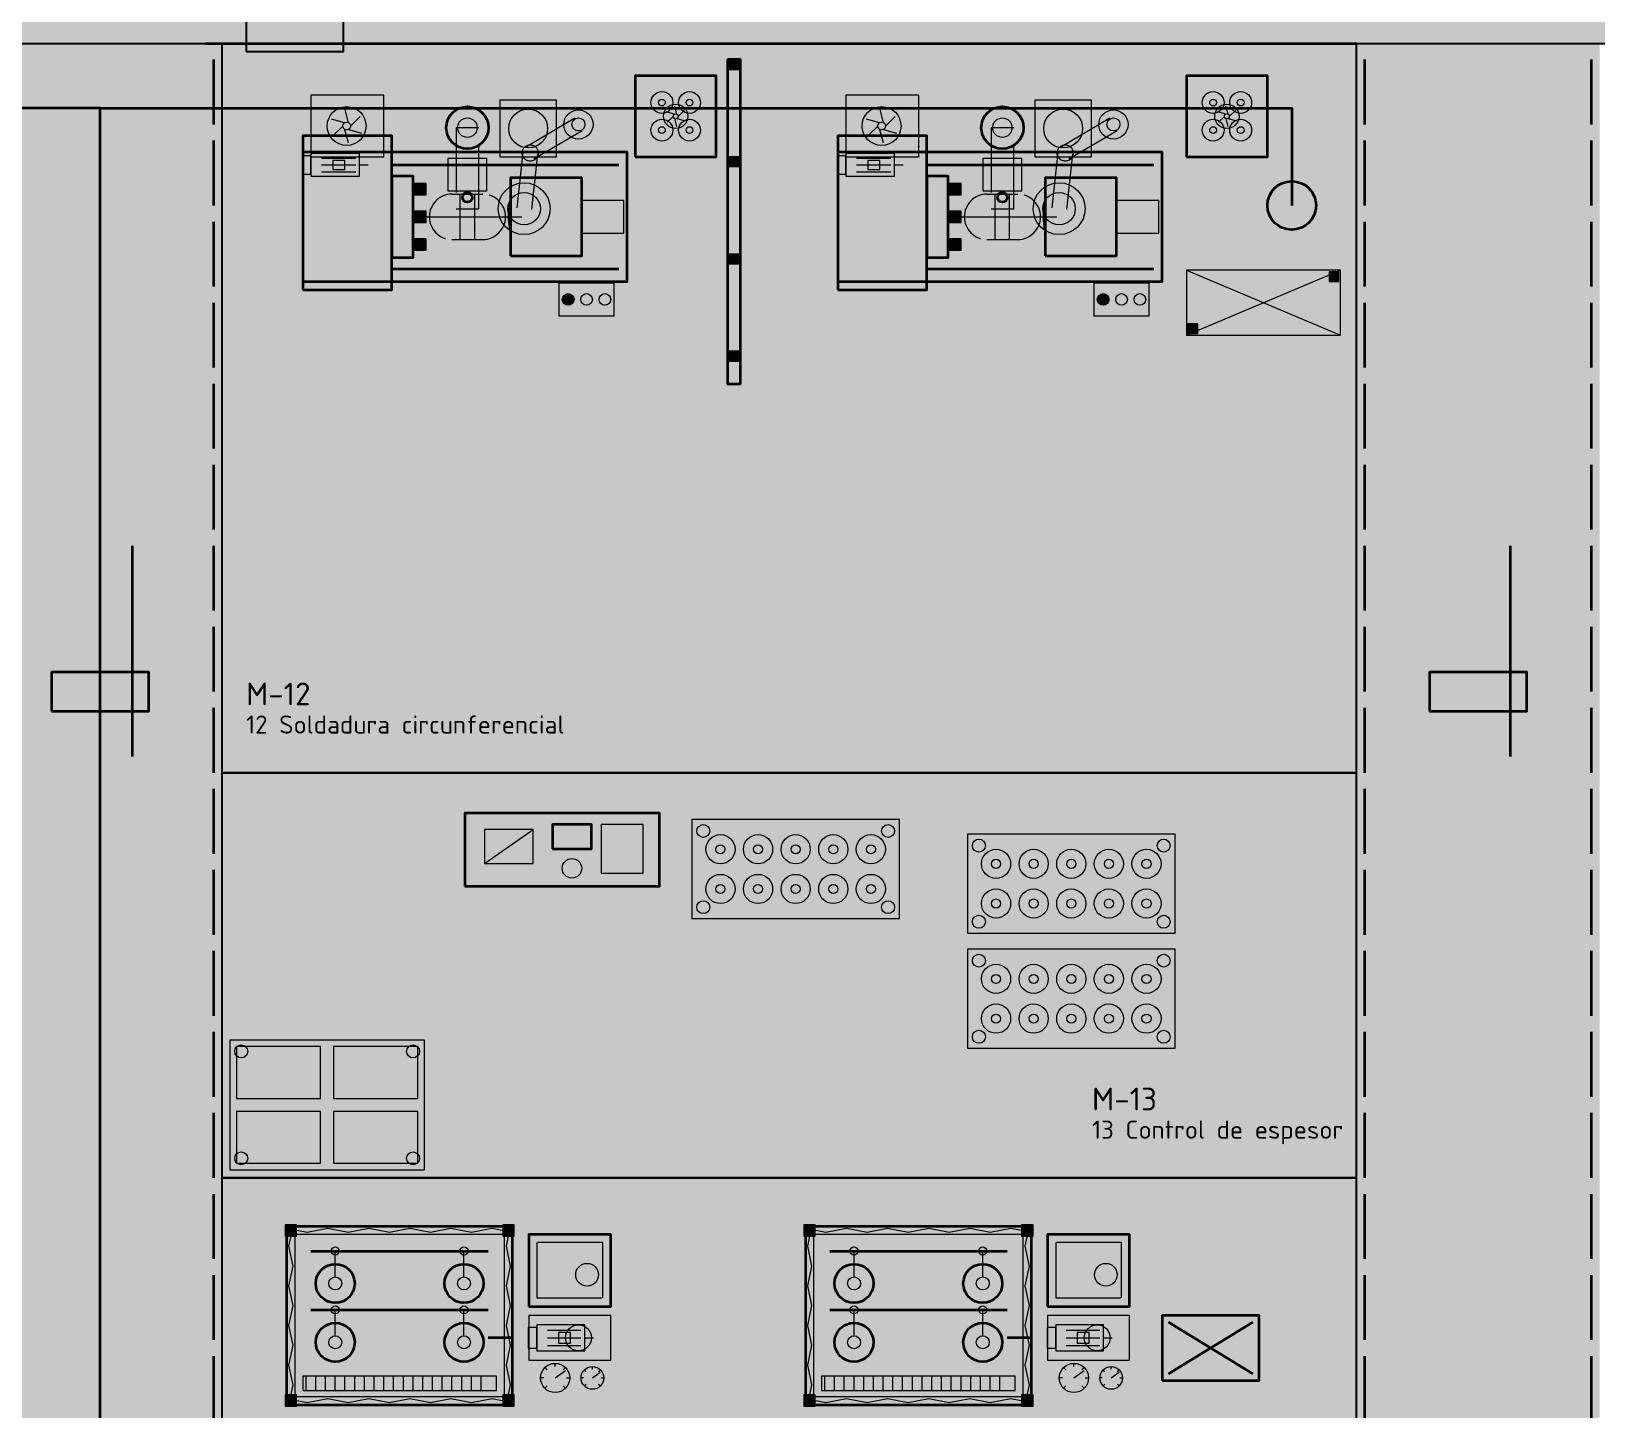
# Model space of a CAD drawing. Header units: millimetres. Extents: x 0 to 1189, y 0 to 841.
# Drawn here: x 449.2 to 545.8, y 533.8 to 618.8 of the extents above; entities that cross this region are included whole.
import ezdxf
from ezdxf.enums import TextEntityAlignment as Align

# ---------------------------------------------------------------- set-up
doc = ezdxf.new("R2010")
doc.units = ezdxf.units.MM
doc.linetypes.add('IRAM-E-TRAZOS', pattern=[5, 4, -1])
doc.linetypes.add('IRAM-F-TRAZO-PUNTO', pattern=[20, 15, -2, 1, -2])
for name, color, linetype, lineweight, true_color in [('A-DEFENSA', 2, 'CONTINUOUS', 35, 0xe6b400), ('A-DEM-RO', 1, 'CONTINUOUS', 35, 0xd21e1e), ('A-EQUIPO', 30, 'CONTINUOUS', 35, 0xe67800), ('A-PASILLO', 2, 'IRAM-E-TRAZOS', 35, 0xd7a500), ('A-SENDA', 2, 'CONTINUOUS', 25, 0xd7a500)]:
    doc.layers.add(name, color=color, linetype=linetype, lineweight=lineweight, true_color=true_color)
for name, color, linetype, lineweight in [('A-EJE', 1, 'IRAM-F-TRAZO-PUNTO', 18), ('A-EQUIPO-FINO', 8, 'CONTINUOUS', 13), ('A-EQUIPO-OCULTO', 8, 'IRAM-E-TRAZOS', 13), ('A-EQUIPO-RELLENO', 9, 'CONTINUOUS', 13), ('A-RELLENO', 9, 'CONTINUOUS', 13), ('A-SECTOR', 1, 'CONTINUOUS', 25), ('A-SECTOR-TXT', 1, 'CONTINUOUS', 25), ('I-SOLD', 211, 'CONTINUOUS', 35), ('S-ESCAPE', 3, 'CONTINUOUS', 35), ('S-INCENDIO', 1, 'CONTINUOUS', 25)]:
    doc.layers.add(name, color=color, linetype=linetype, lineweight=lineweight)
doc.styles.add('ISO3098', font='isocpeur.ttf')

msp = doc.modelspace()

# ---------------------------------------------------------------- hatches: boundary and pattern name
at = {"layer": 'A-EQUIPO-RELLENO', "true_color": 0xc8e1f5}
h = msp.add_hatch(color=7, dxfattribs=at)
h.dxf.hatch_style = 1
h.paths.add_polyline_path([(492.2, 617), (492.2, 597), (493, 597), (493, 617)])
at = {"layer": 'A-EQUIPO-RELLENO', "true_color": 0x969ba0}
h = msp.add_hatch(color=7, dxfattribs=at)
h.dxf.hatch_style = 1
h.paths.add_polyline_path([(492.3, 617), (492.3, 616.4), (492.9, 616.4), (492.9, 617)])
at = {"layer": 'A-EQUIPO-RELLENO', "true_color": 0xe6e6dc}
h = msp.add_hatch(color=7, dxfattribs=at)
h.dxf.hatch_style = 1
h.paths.add_polyline_path([(486.5, 611), (491.5, 611), (491.5, 616), (486.5, 616)])
h = msp.add_hatch(color=7, dxfattribs=at)
h.dxf.hatch_style = 1
h.paths.add_polyline_path([(520.5, 611), (525.5, 611), (525.5, 616), (520.5, 616)])
at = {"layer": 'A-EQUIPO-RELLENO', "true_color": 0xcdd0d4}
h = msp.add_hatch(color=7, dxfattribs=at)
h.dxf.hatch_style = 1
h.paths.add_polyline_path([(466.5, 611), (471, 611), (471, 614.8), (466.5, 614.8)])
h = msp.add_hatch(color=7, dxfattribs=at)
h.dxf.hatch_style = 1
h.paths.add_polyline_path([(499.5, 611), (504, 611), (504, 614.8), (499.5, 614.8)])
h = msp.add_hatch(color=7, dxfattribs=at)
h.dxf.hatch_style = 1
h.paths.add_polyline_path([(477.45, 612.8), (477.406, 613.136), (477.276, 613.45), (477.069, 613.719), (476.8, 613.926), (476.486, 614.056), (476.15, 614.1), (475.814, 614.056), (475.5, 613.926), (475.231, 613.719), (475.024, 613.45), (474.894, 613.136), (474.85, 612.8), (474.894, 612.464), (475.024, 612.15), (475.231, 611.881), (475.5, 611.674), (475.814, 611.544), (476.15, 611.5), (476.486, 611.544), (476.8, 611.674), (477.069, 611.881), (477.276, 612.15), (477.406, 612.464)])
at = {"layer": 'A-EQUIPO-RELLENO', "true_color": 0xeeeeee}
h = msp.add_hatch(color=7, dxfattribs=at)
h.dxf.hatch_style = 1
h.paths.add_polyline_path([(478.15, 611), (481.65, 611), (481.65, 614.5), (478.15, 614.5)])
at = {"layer": 'A-EQUIPO-RELLENO', "true_color": 0xcdd0d4}
h = msp.add_hatch(color=7, dxfattribs=at)
h.dxf.hatch_style = 1
h.paths.add_polyline_path([(510.45, 612.8), (510.406, 613.136), (510.276, 613.45), (510.069, 613.719), (509.8, 613.926), (509.486, 614.056), (509.15, 614.1), (508.814, 614.056), (508.5, 613.926), (508.231, 613.719), (508.024, 613.45), (507.894, 613.136), (507.85, 612.8), (507.894, 612.464), (508.024, 612.15), (508.231, 611.881), (508.5, 611.674), (508.814, 611.544), (509.15, 611.5), (509.486, 611.544), (509.8, 611.674), (510.069, 611.881), (510.276, 612.15), (510.406, 612.464)])
at = {"layer": 'A-EQUIPO-RELLENO', "true_color": 0xeeeeee}
h = msp.add_hatch(color=7, dxfattribs=at)
h.dxf.hatch_style = 1
h.paths.add_polyline_path([(511.15, 611), (514.65, 611), (514.65, 614.5), (511.15, 614.5)])
at = {"layer": 'A-EQUIPO-RELLENO', "true_color": 0xcdd0d4}
h = msp.add_hatch(color=7, dxfattribs=at)
h.dxf.hatch_style = 1
h.paths.add_polyline_path([(466, 602.8), (471.5, 602.8), (471.5, 612.3), (466, 612.3)])
h = msp.add_hatch(color=7, dxfattribs=at)
h.dxf.hatch_style = 1
h.paths.add_polyline_path([(499, 602.8), (504.5, 602.8), (504.5, 612.3), (499, 612.3)])
at = {"layer": 'A-EQUIPO-RELLENO', "true_color": 0xeeeeee}
h = msp.add_hatch(color=7, dxfattribs=at)
h.dxf.hatch_style = 1
h.paths.add_polyline_path([(466, 603.3), (486, 603.3), (486, 611.3), (466, 611.3)])
at = {"layer": 'A-EQUIPO-RELLENO', "true_color": 0xcdd0d4}
h = msp.add_hatch(color=7, dxfattribs=at)
h.dxf.hatch_style = 1
h.paths.add_polyline_path([(466.5, 609.8), (469.5, 609.8), (469.5, 611.2), (466.5, 611.2)])
at = {"layer": 'A-EQUIPO-RELLENO', "true_color": 0xeeeeee}
h = msp.add_hatch(color=7, dxfattribs=at)
h.dxf.hatch_style = 1
h.paths.add_polyline_path([(474.95, 608.9), (477.35, 608.9), (477.35, 610.9), (474.95, 610.9)])
at = {"layer": 'A-EQUIPO-RELLENO', "true_color": 0x969ba0}
h = msp.add_hatch(color=7, dxfattribs=at)
h.dxf.hatch_style = 1
h.paths.add_polyline_path([(492.3, 611), (492.3, 610.4), (492.9, 610.4), (492.9, 611)])
at = {"layer": 'A-EQUIPO-RELLENO', "true_color": 0xeeeeee}
h = msp.add_hatch(color=7, dxfattribs=at)
h.dxf.hatch_style = 1
h.paths.add_polyline_path([(499, 603.3), (519, 603.3), (519, 611.3), (499, 611.3)])
at = {"layer": 'A-EQUIPO-RELLENO', "true_color": 0xcdd0d4}
h = msp.add_hatch(color=7, dxfattribs=at)
h.dxf.hatch_style = 1
h.paths.add_polyline_path([(499.5, 609.8), (502.5, 609.8), (502.5, 611.2), (499.5, 611.2)])
at = {"layer": 'A-EQUIPO-RELLENO', "true_color": 0xeeeeee}
h = msp.add_hatch(color=7, dxfattribs=at)
h.dxf.hatch_style = 1
h.paths.add_polyline_path([(507.95, 608.9), (510.35, 608.9), (510.35, 610.9), (507.95, 610.9)])
at = {"layer": 'A-EQUIPO-RELLENO', "true_color": 0xe2e7ee}
h = msp.add_hatch(color=7, dxfattribs=at)
h.dxf.hatch_style = 1
h.paths.add_polyline_path([(471.5, 604.8), (472.8, 604.8), (472.8, 609.8), (471.5, 609.8)])
at = {"layer": 'A-EQUIPO-RELLENO', "true_color": 0x969ba0}
h = msp.add_hatch(color=7, dxfattribs=at)
h.dxf.hatch_style = 1
h.paths.add_polyline_path([(472.8, 608.65), (473.6, 608.65), (473.6, 609.35), (472.8, 609.35)])
at = {"layer": 'A-EQUIPO-RELLENO', "true_color": 0xcdd0d4}
h = msp.add_hatch(color=7, dxfattribs=at)
h.dxf.hatch_style = 1
h.paths.add_polyline_path([(478.8, 604.9), (483.2, 604.9), (483.2, 609.7), (478.8, 609.7)])
at = {"layer": 'A-EQUIPO-RELLENO', "true_color": 0xe2e7ee}
h = msp.add_hatch(color=7, dxfattribs=at)
h.dxf.hatch_style = 1
h.paths.add_polyline_path([(504.5, 604.8), (505.8, 604.8), (505.8, 609.8), (504.5, 609.8)])
at = {"layer": 'A-EQUIPO-RELLENO', "true_color": 0x969ba0}
h = msp.add_hatch(color=7, dxfattribs=at)
h.dxf.hatch_style = 1
h.paths.add_polyline_path([(505.8, 608.65), (506.6, 608.65), (506.6, 609.35), (505.8, 609.35)])
at = {"layer": 'A-EQUIPO-RELLENO', "true_color": 0xcdd0d4}
h = msp.add_hatch(color=7, dxfattribs=at)
h.dxf.hatch_style = 1
h.paths.add_polyline_path([(511.8, 604.9), (516.2, 604.9), (516.2, 609.7), (511.8, 609.7)])
at = {"layer": 'A-EQUIPO-RELLENO', "true_color": 0xe2e7ee}
h = msp.add_hatch(color=7, dxfattribs=at)
h.dxf.hatch_style = 1
h.paths.add_polyline_path([(483.2, 606.3), (485.8, 606.3), (485.8, 608.3), (483.2, 608.3)])
h = msp.add_hatch(color=7, dxfattribs=at)
h.dxf.hatch_style = 1
h.paths.add_polyline_path([(516.2, 606.3), (518.8, 606.3), (518.8, 608.3), (516.2, 608.3)])
at = {"layer": 'A-EQUIPO-RELLENO', "true_color": 0x969ba0}
h = msp.add_hatch(color=7, dxfattribs=at)
h.dxf.hatch_style = 1
h.paths.add_polyline_path([(472.8, 606.95), (473.6, 606.95), (473.6, 607.65), (472.8, 607.65)])
h = msp.add_hatch(color=7, dxfattribs=at)
h.dxf.hatch_style = 1
h.paths.add_polyline_path([(505.8, 606.95), (506.6, 606.95), (506.6, 607.65), (505.8, 607.65)])
h = msp.add_hatch(color=7, dxfattribs=at)
h.dxf.hatch_style = 1
h.paths.add_polyline_path([(472.8, 605.25), (473.6, 605.25), (473.6, 605.95), (472.8, 605.95)])
h = msp.add_hatch(color=7, dxfattribs=at)
h.dxf.hatch_style = 1
h.paths.add_polyline_path([(505.8, 605.25), (506.6, 605.25), (506.6, 605.95), (505.8, 605.95)])
h = msp.add_hatch(color=7, dxfattribs=at)
h.dxf.hatch_style = 1
h.paths.add_polyline_path([(492.3, 605), (492.3, 604.4), (492.9, 604.4), (492.9, 605)])
at = {"layer": 'A-EQUIPO-RELLENO', "true_color": 0xcdd0d4}
h = msp.add_hatch(color=7, dxfattribs=at)
h.dxf.hatch_style = 1
h.paths.add_polyline_path([(481.8, 601.2), (485.2, 601.2), (485.2, 603.2), (481.8, 603.2)])
h = msp.add_hatch(color=7, dxfattribs=at)
h.dxf.hatch_style = 1
h.paths.add_polyline_path([(514.8, 601.2), (518.2, 601.2), (518.2, 603.2), (514.8, 603.2)])
at = {"layer": 'A-EQUIPO-RELLENO', "true_color": 0xeeeeee}
h = msp.add_hatch(color=7, dxfattribs=at)
h.dxf.hatch_style = 1
h.paths.add_polyline_path([(520.5, 600), (530, 600), (530, 604), (520.5, 604)])
at = {"layer": 'A-EQUIPO-RELLENO', "true_color": 0x969ba0}
h = msp.add_hatch(color=7, dxfattribs=at)
h.dxf.hatch_style = 1
h.paths.add_polyline_path([(529.3, 603.3), (529.9, 603.3), (529.9, 603.9), (529.3, 603.9)])
at = {"layer": 'A-EQUIPO-RELLENO', "true_color": 0xdc2828}
h = msp.add_hatch(color=7, dxfattribs=at)
h.dxf.hatch_style = 1
h.paths.add_polyline_path([(482.727, 602.2), (482.714, 602.293), (482.678, 602.38), (482.621, 602.455), (482.547, 602.512), (482.46, 602.548), (482.367, 602.56), (482.273, 602.548), (482.187, 602.512), (482.112, 602.455), (482.055, 602.38), (482.019, 602.293), (482.007, 602.2), (482.019, 602.107), (482.055, 602.02), (482.112, 601.945), (482.187, 601.888), (482.273, 601.852), (482.367, 601.84), (482.46, 601.852), (482.547, 601.888), (482.621, 601.945), (482.678, 602.02), (482.714, 602.107)])
h = msp.add_hatch(color=7, dxfattribs=at)
h.dxf.hatch_style = 1
h.paths.add_polyline_path([(515.727, 602.2), (515.714, 602.293), (515.678, 602.38), (515.621, 602.455), (515.547, 602.512), (515.46, 602.548), (515.367, 602.56), (515.273, 602.548), (515.187, 602.512), (515.112, 602.455), (515.055, 602.38), (515.019, 602.293), (515.007, 602.2), (515.019, 602.107), (515.055, 602.02), (515.112, 601.945), (515.187, 601.888), (515.273, 601.852), (515.367, 601.84), (515.46, 601.852), (515.547, 601.888), (515.621, 601.945), (515.678, 602.02), (515.714, 602.107)])
at = {"layer": 'A-EQUIPO-RELLENO', "true_color": 0x969ba0}
h = msp.add_hatch(color=7, dxfattribs=at)
h.dxf.hatch_style = 1
h.paths.add_polyline_path([(520.6, 600.1), (521.2, 600.1), (521.2, 600.7), (520.6, 600.7)])
h = msp.add_hatch(color=7, dxfattribs=at)
h.dxf.hatch_style = 1
h.paths.add_polyline_path([(492.3, 599), (492.3, 598.4), (492.9, 598.4), (492.9, 599)])
at = {"layer": 'A-EQUIPO-RELLENO', "true_color": 0xeedec0}
h = msp.add_hatch(color=7, dxfattribs=at)
h.dxf.hatch_style = 1
h.paths.add_polyline_path([(476, 566), (488, 566), (488, 570.5), (476, 570.5)])
at = {"layer": 'A-EQUIPO-RELLENO', "true_color": 0xeeeeee}
h = msp.add_hatch(color=7, dxfattribs=at)
h.dxf.hatch_style = 1
h.paths.add_polyline_path([(490, 564), (502.8, 564), (502.8, 570.1), (490, 570.1)])
h = msp.add_hatch(color=7, dxfattribs=at)
h.dxf.hatch_style = 1
h.paths.add_polyline_path([(507, 563.1), (519.8, 563.1), (519.8, 569.2), (507, 569.2)])
h = msp.add_hatch(color=7, dxfattribs=at)
h.dxf.hatch_style = 1
h.paths.add_polyline_path([(507, 556), (519.8, 556), (519.8, 562.1), (507, 562.1)])
h = msp.add_hatch(color=7, dxfattribs=at)
h.dxf.hatch_style = 1
h.paths.add_polyline_path([(461.5, 548.5), (473.5, 548.5), (473.5, 556.5), (461.5, 556.5)])
at = {"layer": 'A-EQUIPO-RELLENO', "true_color": 0xfaecc8}
h = msp.add_hatch(color=7, dxfattribs=at)
h.dxf.hatch_style = 1
h.paths.add_polyline_path([(461.9, 552.9), (467.1, 552.9), (467.1, 556.1), (461.9, 556.1)])
h = msp.add_hatch(color=7, dxfattribs=at)
h.dxf.hatch_style = 1
h.paths.add_polyline_path([(467.9, 552.9), (473.1, 552.9), (473.1, 556.1), (467.9, 556.1)])
h = msp.add_hatch(color=7, dxfattribs=at)
h.dxf.hatch_style = 1
h.paths.add_polyline_path([(461.9, 548.9), (467.1, 548.9), (467.1, 552.1), (461.9, 552.1)])
h = msp.add_hatch(color=7, dxfattribs=at)
h.dxf.hatch_style = 1
h.paths.add_polyline_path([(467.9, 548.9), (473.1, 548.9), (473.1, 552.1), (467.9, 552.1)])
at = {"layer": 'A-EQUIPO-RELLENO', "true_color": 0x969ba0}
h = msp.add_hatch(color=7, dxfattribs=at)
h.dxf.hatch_style = 1
h.paths.add_polyline_path([(464.9, 544.4), (465.6, 544.4), (465.6, 545.1), (464.9, 545.1)])
h = msp.add_hatch(color=7, dxfattribs=at)
h.dxf.hatch_style = 1
h.paths.add_polyline_path([(464.9, 544.4), (465.6, 544.4), (465.6, 545.1), (464.9, 545.1)])
at = {"layer": 'A-EQUIPO-RELLENO', "true_color": 0xf5f8fc}
h = msp.add_hatch(color=7, dxfattribs=at)
h.dxf.hatch_style = 1
h.paths.add_polyline_path([(465, 534), (478.94, 534), (478.94, 545), (465, 545)])
at = {"layer": 'A-EQUIPO-RELLENO', "true_color": 0x969ba0}
h = msp.add_hatch(color=7, dxfattribs=at)
h.dxf.hatch_style = 1
h.paths.add_polyline_path([(478.34, 544.4), (479.04, 544.4), (479.04, 545.1), (478.34, 545.1)])
h = msp.add_hatch(color=7, dxfattribs=at)
h.dxf.hatch_style = 1
h.paths.add_polyline_path([(478.34, 544.4), (479.04, 544.4), (479.04, 545.1), (478.34, 545.1)])
at = {"layer": 'A-EQUIPO-RELLENO', "true_color": 0xc8e1fa}
h = msp.add_hatch(color=7, dxfattribs=at)
h.dxf.hatch_style = 1
h.paths.add_polyline_path([(479.94, 540.05), (485, 540.05), (485, 544.5), (479.94, 544.5)])
at = {"layer": 'A-EQUIPO-RELLENO', "true_color": 0x969ba0}
h = msp.add_hatch(color=7, dxfattribs=at)
h.dxf.hatch_style = 1
h.paths.add_polyline_path([(496.9, 544.4), (497.6, 544.4), (497.6, 545.1), (496.9, 545.1)])
h = msp.add_hatch(color=7, dxfattribs=at)
h.dxf.hatch_style = 1
h.paths.add_polyline_path([(496.9, 544.4), (497.6, 544.4), (497.6, 545.1), (496.9, 545.1)])
at = {"layer": 'A-EQUIPO-RELLENO', "true_color": 0xf5f8fc}
h = msp.add_hatch(color=7, dxfattribs=at)
h.dxf.hatch_style = 1
h.paths.add_polyline_path([(497, 534), (510.94, 534), (510.94, 545), (497, 545)])
at = {"layer": 'A-EQUIPO-RELLENO', "true_color": 0x969ba0}
h = msp.add_hatch(color=7, dxfattribs=at)
h.dxf.hatch_style = 1
h.paths.add_polyline_path([(510.34, 544.4), (511.04, 544.4), (511.04, 545.1), (510.34, 545.1)])
h = msp.add_hatch(color=7, dxfattribs=at)
h.dxf.hatch_style = 1
h.paths.add_polyline_path([(510.34, 544.4), (511.04, 544.4), (511.04, 545.1), (510.34, 545.1)])
at = {"layer": 'A-EQUIPO-RELLENO', "true_color": 0xc8e1fa}
h = msp.add_hatch(color=7, dxfattribs=at)
h.dxf.hatch_style = 1
h.paths.add_polyline_path([(511.94, 540.05), (517, 540.05), (517, 544.5), (511.94, 544.5)])
at = {"layer": 'A-EQUIPO-RELLENO', "true_color": 0xe2e7ee}
h = msp.add_hatch(color=7, dxfattribs=at)
h.dxf.hatch_style = 1
h.paths.add_polyline_path([(469.2, 541.48), (469.159, 541.791), (469.039, 542.08), (468.849, 542.329), (468.6, 542.519), (468.311, 542.639), (468, 542.68), (467.689, 542.639), (467.4, 542.519), (467.151, 542.329), (466.961, 542.08), (466.841, 541.791), (466.8, 541.48), (466.841, 541.169), (466.961, 540.88), (467.151, 540.631), (467.4, 540.441), (467.689, 540.321), (468, 540.28), (468.311, 540.321), (468.6, 540.441), (468.849, 540.631), (469.039, 540.88), (469.159, 541.169)])
h = msp.add_hatch(color=7, dxfattribs=at)
h.dxf.hatch_style = 1
h.paths.add_polyline_path([(477.14, 541.48), (477.099, 541.791), (476.979, 542.08), (476.789, 542.329), (476.54, 542.519), (476.251, 542.639), (475.94, 542.68), (475.629, 542.639), (475.34, 542.519), (475.091, 542.329), (474.901, 542.08), (474.781, 541.791), (474.74, 541.48), (474.781, 541.169), (474.901, 540.88), (475.091, 540.631), (475.34, 540.441), (475.629, 540.321), (475.94, 540.28), (476.251, 540.321), (476.54, 540.441), (476.789, 540.631), (476.979, 540.88), (477.099, 541.169)])
h = msp.add_hatch(color=7, dxfattribs=at)
h.dxf.hatch_style = 1
h.paths.add_polyline_path([(501.2, 541.48), (501.159, 541.791), (501.039, 542.08), (500.849, 542.329), (500.6, 542.519), (500.311, 542.639), (500, 542.68), (499.689, 542.639), (499.4, 542.519), (499.151, 542.329), (498.961, 542.08), (498.841, 541.791), (498.8, 541.48), (498.841, 541.169), (498.961, 540.88), (499.151, 540.631), (499.4, 540.441), (499.689, 540.321), (500, 540.28), (500.311, 540.321), (500.6, 540.441), (500.849, 540.631), (501.039, 540.88), (501.159, 541.169)])
h = msp.add_hatch(color=7, dxfattribs=at)
h.dxf.hatch_style = 1
h.paths.add_polyline_path([(509.14, 541.48), (509.099, 541.791), (508.979, 542.08), (508.789, 542.329), (508.54, 542.519), (508.251, 542.639), (507.94, 542.68), (507.629, 542.639), (507.34, 542.519), (507.091, 542.329), (506.901, 542.08), (506.781, 541.791), (506.74, 541.48), (506.781, 541.169), (506.901, 540.88), (507.091, 540.631), (507.34, 540.441), (507.629, 540.321), (507.94, 540.28), (508.251, 540.321), (508.54, 540.441), (508.789, 540.631), (508.979, 540.88), (509.099, 541.169)])
at = {"layer": 'A-EQUIPO-RELLENO', "true_color": 0xcdd0d4}
h = msp.add_hatch(color=7, dxfattribs=at)
h.dxf.hatch_style = 1
h.paths.add_polyline_path([(479.94, 536.75), (485, 536.75), (485, 539.5), (479.94, 539.5)])
h = msp.add_hatch(color=7, dxfattribs=at)
h.dxf.hatch_style = 1
h.paths.add_polyline_path([(511.94, 536.75), (517, 536.75), (517, 539.5), (511.94, 539.5)])
at = {"layer": 'A-EQUIPO-RELLENO', "true_color": 0xf5cdc8}
h = msp.add_hatch(color=7, dxfattribs=at)
h.dxf.hatch_style = 1
h.paths.add_polyline_path([(519, 535.5), (525, 535.5), (525, 539.5), (519, 539.5)])
at = {"layer": 'A-EQUIPO-RELLENO', "true_color": 0xe2e7ee}
h = msp.add_hatch(color=7, dxfattribs=at)
h.dxf.hatch_style = 1
h.paths.add_polyline_path([(469.2, 537.85), (469.159, 538.161), (469.039, 538.45), (468.849, 538.699), (468.6, 538.889), (468.311, 539.009), (468, 539.05), (467.689, 539.009), (467.4, 538.889), (467.151, 538.699), (466.961, 538.45), (466.841, 538.161), (466.8, 537.85), (466.841, 537.539), (466.961, 537.25), (467.151, 537.001), (467.4, 536.811), (467.689, 536.691), (468, 536.65), (468.311, 536.691), (468.6, 536.811), (468.849, 537.001), (469.039, 537.25), (469.159, 537.539)])
h = msp.add_hatch(color=7, dxfattribs=at)
h.dxf.hatch_style = 1
h.paths.add_polyline_path([(477.14, 537.85), (477.099, 538.161), (476.979, 538.45), (476.789, 538.699), (476.54, 538.889), (476.251, 539.009), (475.94, 539.05), (475.629, 539.009), (475.34, 538.889), (475.091, 538.699), (474.901, 538.45), (474.781, 538.161), (474.74, 537.85), (474.781, 537.539), (474.901, 537.25), (475.091, 537.001), (475.34, 536.811), (475.629, 536.691), (475.94, 536.65), (476.251, 536.691), (476.54, 536.811), (476.789, 537.001), (476.979, 537.25), (477.099, 537.539)])
at = {"layer": 'A-EQUIPO-RELLENO', "true_color": 0xcdd0d4}
h = msp.add_hatch(color=7, dxfattribs=at)
h.dxf.hatch_style = 1
h.paths.add_polyline_path([(480.44, 537.325), (483.392, 537.325), (483.392, 538.925), (480.44, 538.925)])
at = {"layer": 'A-EQUIPO-RELLENO', "true_color": 0xe2e7ee}
h = msp.add_hatch(color=7, dxfattribs=at)
h.dxf.hatch_style = 1
h.paths.add_polyline_path([(501.2, 537.85), (501.159, 538.161), (501.039, 538.45), (500.849, 538.699), (500.6, 538.889), (500.311, 539.009), (500, 539.05), (499.689, 539.009), (499.4, 538.889), (499.151, 538.699), (498.961, 538.45), (498.841, 538.161), (498.8, 537.85), (498.841, 537.539), (498.961, 537.25), (499.151, 537.001), (499.4, 536.811), (499.689, 536.691), (500, 536.65), (500.311, 536.691), (500.6, 536.811), (500.849, 537.001), (501.039, 537.25), (501.159, 537.539)])
h = msp.add_hatch(color=7, dxfattribs=at)
h.dxf.hatch_style = 1
h.paths.add_polyline_path([(509.14, 537.85), (509.099, 538.161), (508.979, 538.45), (508.789, 538.699), (508.54, 538.889), (508.251, 539.009), (507.94, 539.05), (507.629, 539.009), (507.34, 538.889), (507.091, 538.699), (506.901, 538.45), (506.781, 538.161), (506.74, 537.85), (506.781, 537.539), (506.901, 537.25), (507.091, 537.001), (507.34, 536.811), (507.629, 536.691), (507.94, 536.65), (508.251, 536.691), (508.54, 536.811), (508.789, 537.001), (508.979, 537.25), (509.099, 537.539)])
at = {"layer": 'A-EQUIPO-RELLENO', "true_color": 0xcdd0d4}
h = msp.add_hatch(color=7, dxfattribs=at)
h.dxf.hatch_style = 1
h.paths.add_polyline_path([(512.44, 537.325), (515.392, 537.325), (515.392, 538.925), (512.44, 538.925)])
at = {"layer": 'A-EQUIPO-RELLENO', "true_color": 0xffffff}
h = msp.add_hatch(color=7, dxfattribs=at)
h.dxf.hatch_style = 1
h.paths.add_polyline_path([(482.464, 535.65), (482.433, 535.883), (482.343, 536.1), (482.2, 536.286), (482.014, 536.429), (481.797, 536.519), (481.564, 536.55), (481.331, 536.519), (481.114, 536.429), (480.928, 536.286), (480.785, 536.1), (480.695, 535.883), (480.664, 535.65), (480.695, 535.417), (480.785, 535.2), (480.928, 535.014), (481.114, 534.871), (481.331, 534.781), (481.564, 534.75), (481.797, 534.781), (482.014, 534.871), (482.2, 535.014), (482.343, 535.2), (482.433, 535.417)])
h = msp.add_hatch(color=7, dxfattribs=at)
h.dxf.hatch_style = 1
h.paths.add_polyline_path([(514.464, 535.65), (514.433, 535.883), (514.343, 536.1), (514.2, 536.286), (514.014, 536.429), (513.797, 536.519), (513.564, 536.55), (513.331, 536.519), (513.114, 536.429), (512.928, 536.286), (512.785, 536.1), (512.695, 535.883), (512.664, 535.65), (512.695, 535.417), (512.785, 535.2), (512.928, 535.014), (513.114, 534.871), (513.331, 534.781), (513.564, 534.75), (513.797, 534.781), (514.014, 534.871), (514.2, 535.014), (514.343, 535.2), (514.433, 535.417)])
h = msp.add_hatch(color=7, dxfattribs=at)
h.dxf.hatch_style = 1
h.paths.add_polyline_path([(484.56, 535.65), (484.536, 535.831), (484.466, 536), (484.355, 536.145), (484.21, 536.256), (484.041, 536.326), (483.86, 536.35), (483.679, 536.326), (483.51, 536.256), (483.365, 536.145), (483.254, 536), (483.184, 535.831), (483.16, 535.65), (483.184, 535.469), (483.254, 535.3), (483.365, 535.155), (483.51, 535.044), (483.679, 534.974), (483.86, 534.95), (484.041, 534.974), (484.21, 535.044), (484.355, 535.155), (484.466, 535.3), (484.536, 535.469)])
h = msp.add_hatch(color=7, dxfattribs=at)
h.dxf.hatch_style = 1
h.paths.add_polyline_path([(516.56, 535.65), (516.536, 535.831), (516.466, 536), (516.355, 536.145), (516.21, 536.256), (516.041, 536.326), (515.86, 536.35), (515.679, 536.326), (515.51, 536.256), (515.365, 536.145), (515.254, 536), (515.184, 535.831), (515.16, 535.65), (515.184, 535.469), (515.254, 535.3), (515.365, 535.155), (515.51, 535.044), (515.679, 534.974), (515.86, 534.95), (516.041, 534.974), (516.21, 535.044), (516.355, 535.155), (516.466, 535.3), (516.536, 535.469)])
at = {"layer": 'A-EQUIPO-RELLENO', "true_color": 0x969ba0}
h = msp.add_hatch(color=7, dxfattribs=at)
h.dxf.hatch_style = 1
h.paths.add_polyline_path([(464.9, 533.9), (465.6, 533.9), (465.6, 534.6), (464.9, 534.6)])
h = msp.add_hatch(color=7, dxfattribs=at)
h.dxf.hatch_style = 1
h.paths.add_polyline_path([(464.9, 533.9), (465.6, 533.9), (465.6, 534.6), (464.9, 534.6)])
h = msp.add_hatch(color=7, dxfattribs=at)
h.dxf.hatch_style = 1
h.paths.add_polyline_path([(478.34, 533.9), (479.04, 533.9), (479.04, 534.6), (478.34, 534.6)])
h = msp.add_hatch(color=7, dxfattribs=at)
h.dxf.hatch_style = 1
h.paths.add_polyline_path([(478.34, 533.9), (479.04, 533.9), (479.04, 534.6), (478.34, 534.6)])
h = msp.add_hatch(color=7, dxfattribs=at)
h.dxf.hatch_style = 1
h.paths.add_polyline_path([(496.9, 533.9), (497.6, 533.9), (497.6, 534.6), (496.9, 534.6)])
h = msp.add_hatch(color=7, dxfattribs=at)
h.dxf.hatch_style = 1
h.paths.add_polyline_path([(496.9, 533.9), (497.6, 533.9), (497.6, 534.6), (496.9, 534.6)])
h = msp.add_hatch(color=7, dxfattribs=at)
h.dxf.hatch_style = 1
h.paths.add_polyline_path([(510.34, 533.9), (511.04, 533.9), (511.04, 534.6), (510.34, 534.6)])
h = msp.add_hatch(color=7, dxfattribs=at)
h.dxf.hatch_style = 1
h.paths.add_polyline_path([(510.34, 533.9), (511.04, 533.9), (511.04, 534.6), (510.34, 534.6)])
at = {"layer": 'A-RELLENO', "true_color": 0xfff4b4}
h = msp.add_hatch(color=7, dxfattribs=at)
h.dxf.hatch_style = 1
h.paths.add_polyline_path([(233, 618), (753, 618), (753, 638), (233, 638)])
at = {"layer": 'A-RELLENO', "true_color": 0xf6f6f6}
h = msp.add_hatch(color=7, dxfattribs=at)
h.dxf.hatch_style = 1
h.paths.add_polyline_path([(446, 458), (461, 458), (461, 618), (446, 618)])
at = {"layer": 'A-RELLENO', "true_color": 0xfde4c8}
h = msp.add_hatch(color=7, dxfattribs=at)
h.dxf.hatch_style = 1
h.paths.add_polyline_path([(461, 573), (531, 573), (531, 618), (461, 618)])
at = {"layer": 'A-RELLENO', "true_color": 0xf6f6f6}
h = msp.add_hatch(color=7, dxfattribs=at)
h.dxf.hatch_style = 1
h.paths.add_polyline_path([(531, 458), (546, 458), (546, 618), (531, 618)])
at = {"layer": 'A-RELLENO', "true_color": 0xfde4c8}
h = msp.add_hatch(color=7, dxfattribs=at)
h.dxf.hatch_style = 1
h.paths.add_polyline_path([(461, 548), (531, 548), (531, 573), (461, 573)])
h = msp.add_hatch(color=7, dxfattribs=at)
h.dxf.hatch_style = 1
h.paths.add_polyline_path([(461, 503), (531, 503), (531, 548), (461, 548)])
at = {"layer": 'S-ESCAPE', "true_color": 0x008c46}
h = msp.add_hatch(color=7, dxfattribs=at)
h.dxf.hatch_style = 1
h.paths.add_polyline_path([(455.5, 587), (454.75, 584.8), (456.25, 584.8)])
h = msp.add_hatch(color=7, dxfattribs=at)
h.dxf.hatch_style = 1
h.paths.add_polyline_path([(540.5, 587), (539.75, 584.8), (541.25, 584.8)])
h = msp.add_hatch(color=7, dxfattribs=at)
h.dxf.hatch_style = 1
h.paths.add_polyline_path([(450.5, 576.8), (453.5, 576.8), (453.5, 579.2), (450.5, 579.2)])
h = msp.add_hatch(color=7, dxfattribs=at)
h.dxf.hatch_style = 1
h.paths.add_polyline_path([(535.5, 576.8), (538.5, 576.8), (538.5, 579.2), (535.5, 579.2)])
at = {"layer": 'S-INCENDIO', "true_color": 0xc81414}
h = msp.add_hatch(color=7, dxfattribs=at)
h.dxf.hatch_style = 1
h.paths.add_polyline_path([(462.5, 617.5), (468.5, 617.5), (468.5, 623.5), (462.5, 623.5)])

# ---------------------------------------------------------------- linework, layer by layer
at = {"layer": 'A-DEFENSA'}
msp.add_line((460, 618), (531, 618), dxfattribs=at)
at = {"layer": 'A-DEM-RO'}
for p, q in [((519.4, 535.9), (524.6, 539.1)), ((519.4, 539.1), (524.6, 535.9))]:
    msp.add_line(p, q, dxfattribs=at)
msp.add_lwpolyline([(519, 535.5), (525, 535.5), (525, 539.5), (519, 539.5)], close=True, dxfattribs=at)
at = {"layer": 'A-EJE'}
for p, q in [((472.8, 607.3), (479.5, 607.3)), ((505.8, 607.3), (512.5, 607.3))]:
    msp.add_line(p, q, dxfattribs=at)
at = {"layer": 'A-EQUIPO'}
for p, q in [((471.5, 610.5), (485.5, 610.5)), ((504.5, 610.5), (518.5, 610.5)), ((471.5, 604.1), (485.5, 604.1)), ((504.5, 604.1), (518.5, 604.1)), ((466.5, 543.48), (477.44, 543.48)), ((498.5, 543.48), (509.44, 543.48)), ((466.5, 539.85), (477.44, 539.85)), ((498.5, 539.85), (509.44, 539.85)), ((478.94, 538.125), (477.44, 538.125)), ((510.94, 538.125), (509.44, 538.125))]:
    msp.add_line(p, q, dxfattribs=at)
for points in [[(492.2, 617), (492.2, 597), (493, 597), (493, 617)], [(486.5, 611), (491.5, 611), (491.5, 616), (486.5, 616)], [(520.5, 611), (525.5, 611), (525.5, 616), (520.5, 616)], [(466, 602.8), (471.5, 602.8), (471.5, 612.3), (466, 612.3)], [(499, 602.8), (504.5, 602.8), (504.5, 612.3), (499, 612.3)], [(466, 603.3), (486, 603.3), (486, 611.3), (466, 611.3)], [(499, 603.3), (519, 603.3), (519, 611.3), (499, 611.3)], [(471.5, 604.8), (472.8, 604.8), (472.8, 609.8), (471.5, 609.8)], [(478.8, 604.9), (483.2, 604.9), (483.2, 609.7), (478.8, 609.7)], [(504.5, 604.8), (505.8, 604.8), (505.8, 609.8), (504.5, 609.8)], [(511.8, 604.9), (516.2, 604.9), (516.2, 609.7), (511.8, 609.7)], [(476, 566), (488, 566), (488, 570.5), (476, 570.5)], [(481.4, 568.3), (483.8, 568.3), (483.8, 569.8), (481.4, 569.8)], [(465, 534), (478.94, 534), (478.94, 545), (465, 545)], [(479.94, 540.05), (485, 540.05), (485, 544.5), (479.94, 544.5)], [(497, 534), (510.94, 534), (510.94, 545), (497, 545)], [(511.94, 540.05), (517, 540.05), (517, 544.5), (511.94, 544.5)]]:
    msp.add_lwpolyline(points, close=True, dxfattribs=at)
for points in [[(478.8, 606.5), (478.7, 607.3), (478.8, 608.1)], [(511.8, 606.5), (511.7, 607.3), (511.8, 608.1)]]:
    msp.add_lwpolyline(points, dxfattribs=at)
for centre, radius in [((476.15, 612.8), 1.3), ((509.15, 612.8), 1.3), ((476.15, 608.5), 0.3), ((509.15, 608.5), 0.3), ((468, 541.48), 1.2), ((475.94, 541.48), 1.2), ((500, 541.48), 1.2), ((507.94, 541.48), 1.2), ((468, 537.85), 1.2), ((475.94, 537.85), 1.2), ((500, 537.85), 1.2), ((507.94, 537.85), 1.2)]:
    msp.add_circle(centre, radius, dxfattribs=at)
at = {"layer": 'A-EQUIPO-FINO'}
for p, q in [((467.16, 610.92), (469.26, 610.92)), ((500.16, 610.92), (502.26, 610.92)), ((467.16, 610.5), (469.26, 610.5)), ((467.16, 610.08), (469.26, 610.08)), ((469.5, 610.5), (470.04, 610.5)), ((500.16, 610.5), (502.26, 610.5)), ((500.16, 610.08), (502.26, 610.08)), ((502.5, 610.5), (503.04, 610.5)), ((475.7, 605.9), (475.7, 608.7)), ((476.6, 605.9), (476.6, 608.7)), ((508.7, 605.9), (508.7, 608.7)), ((509.6, 605.9), (509.6, 608.7)), ((520.5, 600), (530, 604)), ((520.5, 604), (530, 600)), ((477.2, 567.4), (480.2, 569.5)), ((468, 541.88), (468, 543.48)), ((475.94, 541.88), (475.94, 543.48)), ((500, 541.88), (500, 543.48)), ((507.94, 541.88), (507.94, 543.48)), ((468, 538.25), (468, 539.85)), ((475.94, 538.25), (475.94, 539.85)), ((500, 538.25), (500, 539.85)), ((507.94, 538.25), (507.94, 539.85)), ((481.089, 538.605), (483.156, 538.605)), ((513.089, 538.605), (515.156, 538.605)), ((481.089, 538.125), (483.156, 538.125)), ((481.089, 537.645), (483.156, 537.645)), ((483.392, 538.125), (483.923, 538.125)), ((513.089, 538.125), (515.156, 538.125)), ((513.089, 537.645), (515.156, 537.645)), ((515.392, 538.125), (515.923, 538.125)), ((481.564, 536.352), (481.564, 536.55)), ((513.564, 536.352), (513.564, 536.55)), ((466.2, 534.88), (466.2, 535.76)), ((466.8, 534.88), (466.8, 535.76)), ((467.4, 534.88), (467.4, 535.76)), ((468, 534.88), (468, 535.76)), ((468.6, 534.88), (468.6, 535.76)), ((469.2, 534.88), (469.2, 535.76)), ((469.8, 534.88), (469.8, 535.76)), ((470.4, 534.88), (470.4, 535.76)), ((471, 534.88), (471, 535.76)), ((471.6, 534.88), (471.6, 535.76)), ((472.2, 534.88), (472.2, 535.76)), ((472.8, 534.88), (472.8, 535.76)), ((473.4, 534.88), (473.4, 535.76)), ((474, 534.88), (474, 535.76)), ((474.6, 534.88), (474.6, 535.76)), ((475.2, 534.88), (475.2, 535.76)), ((475.8, 534.88), (475.8, 535.76)), ((476.4, 534.88), (476.4, 535.76)), ((477, 534.88), (477, 535.76)), ((480.862, 535.65), (480.664, 535.65)), ((481.068, 536.146), (480.928, 536.286)), ((481.564, 535.65), (482.194, 536.1)), ((482.06, 536.146), (482.2, 536.286)), ((482.266, 535.65), (482.464, 535.65)), ((483.314, 535.65), (483.16, 535.65)), ((483.474, 536.036), (483.365, 536.145)), ((483.86, 536.196), (483.86, 536.35)), ((483.86, 535.65), (484.35, 536)), ((484.246, 536.036), (484.355, 536.145)), ((484.406, 535.65), (484.56, 535.65)), ((498.2, 534.88), (498.2, 535.76)), ((498.8, 534.88), (498.8, 535.76)), ((499.4, 534.88), (499.4, 535.76)), ((500, 534.88), (500, 535.76)), ((500.6, 534.88), (500.6, 535.76)), ((501.2, 534.88), (501.2, 535.76)), ((501.8, 534.88), (501.8, 535.76)), ((502.4, 534.88), (502.4, 535.76)), ((503, 534.88), (503, 535.76)), ((503.6, 534.88), (503.6, 535.76)), ((504.2, 534.88), (504.2, 535.76)), ((504.8, 534.88), (504.8, 535.76)), ((505.4, 534.88), (505.4, 535.76)), ((506, 534.88), (506, 535.76)), ((506.6, 534.88), (506.6, 535.76)), ((507.2, 534.88), (507.2, 535.76)), ((507.8, 534.88), (507.8, 535.76)), ((508.4, 534.88), (508.4, 535.76)), ((509, 534.88), (509, 535.76)), ((512.862, 535.65), (512.664, 535.65)), ((513.068, 536.146), (512.928, 536.286)), ((513.564, 535.65), (514.194, 536.1)), ((514.06, 536.146), (514.2, 536.286)), ((514.266, 535.65), (514.464, 535.65)), ((515.314, 535.65), (515.16, 535.65)), ((515.474, 536.036), (515.365, 536.145)), ((515.86, 536.196), (515.86, 536.35)), ((515.86, 535.65), (516.35, 536)), ((516.246, 536.036), (516.355, 536.145)), ((516.406, 535.65), (516.56, 535.65)), ((481.068, 535.154), (480.928, 535.014)), ((482.06, 535.154), (482.2, 535.014)), ((483.474, 535.264), (483.365, 535.155)), ((484.246, 535.264), (484.355, 535.155)), ((513.068, 535.154), (512.928, 535.014)), ((514.06, 535.154), (514.2, 535.014)), ((515.474, 535.264), (515.365, 535.155)), ((516.246, 535.264), (516.355, 535.155))]:
    msp.add_line(p, q, dxfattribs=at)
for points in [[(492.3, 617), (492.3, 616.4), (492.9, 616.4), (492.9, 617)], [(466.5, 611), (471, 611), (471, 614.8), (466.5, 614.8)], [(499.5, 611), (504, 611), (504, 614.8), (499.5, 614.8)], [(478.15, 611), (481.65, 611), (481.65, 614.5), (478.15, 614.5)], [(511.15, 611), (514.65, 611), (514.65, 614.5), (511.15, 614.5)], [(465.96, 609.94), (466.5, 609.94), (466.5, 611.06), (465.96, 611.06)], [(466.5, 609.8), (469.5, 609.8), (469.5, 611.2), (466.5, 611.2)], [(474.95, 608.9), (477.35, 608.9), (477.35, 610.9), (474.95, 610.9)], [(492.3, 611), (492.3, 610.4), (492.9, 610.4), (492.9, 611)], [(498.96, 609.94), (499.5, 609.94), (499.5, 611.06), (498.96, 611.06)], [(499.5, 609.8), (502.5, 609.8), (502.5, 611.2), (499.5, 611.2)], [(507.95, 608.9), (510.35, 608.9), (510.35, 610.9), (507.95, 610.9)], [(467.85, 610.22), (468.6, 610.22), (468.6, 610.78), (467.85, 610.78)], [(500.85, 610.22), (501.6, 610.22), (501.6, 610.78), (500.85, 610.78)], [(472.8, 608.65), (473.6, 608.65), (473.6, 609.35), (472.8, 609.35)], [(505.8, 608.65), (506.6, 608.65), (506.6, 609.35), (505.8, 609.35)], [(483.2, 606.3), (485.8, 606.3), (485.8, 608.3), (483.2, 608.3)], [(516.2, 606.3), (518.8, 606.3), (518.8, 608.3), (516.2, 608.3)], [(472.8, 606.95), (473.6, 606.95), (473.6, 607.65), (472.8, 607.65)], [(505.8, 606.95), (506.6, 606.95), (506.6, 607.65), (505.8, 607.65)], [(472.8, 605.25), (473.6, 605.25), (473.6, 605.95), (472.8, 605.95)], [(505.8, 605.25), (506.6, 605.25), (506.6, 605.95), (505.8, 605.95)], [(492.3, 605), (492.3, 604.4), (492.9, 604.4), (492.9, 605)], [(481.8, 601.2), (485.2, 601.2), (485.2, 603.2), (481.8, 603.2)], [(514.8, 601.2), (518.2, 601.2), (518.2, 603.2), (514.8, 603.2)], [(520.5, 600), (530, 600), (530, 604), (520.5, 604)], [(529.3, 603.3), (529.9, 603.3), (529.9, 603.9), (529.3, 603.9)], [(520.6, 600.1), (521.2, 600.1), (521.2, 600.7), (520.6, 600.7)], [(492.3, 599), (492.3, 598.4), (492.9, 598.4), (492.9, 599)], [(477.2, 567.4), (480.2, 567.4), (480.2, 569.5), (477.2, 569.5)], [(484.4, 566.8), (487, 566.8), (487, 569.8), (484.4, 569.8)], [(490, 564), (502.8, 564), (502.8, 570.1), (490, 570.1)], [(507, 563.1), (519.8, 563.1), (519.8, 569.2), (507, 569.2)], [(507, 556), (519.8, 556), (519.8, 562.1), (507, 562.1)], [(461.5, 548.5), (473.5, 548.5), (473.5, 556.5), (461.5, 556.5)], [(461.9, 552.9), (467.1, 552.9), (467.1, 556.1), (461.9, 556.1)], [(467.9, 552.9), (473.1, 552.9), (473.1, 556.1), (467.9, 556.1)], [(461.9, 548.9), (467.1, 548.9), (467.1, 552.1), (461.9, 552.1)], [(467.9, 548.9), (473.1, 548.9), (473.1, 552.1), (467.9, 552.1)], [(464.9, 544.4), (465.6, 544.4), (465.6, 545.1), (464.9, 545.1)], [(464.9, 544.4), (465.6, 544.4), (465.6, 545.1), (464.9, 545.1)], [(465.5, 534.5), (478.44, 534.5), (478.44, 544.5), (465.5, 544.5)], [(478.34, 544.4), (479.04, 544.4), (479.04, 545.1), (478.34, 545.1)], [(478.34, 544.4), (479.04, 544.4), (479.04, 545.1), (478.34, 545.1)], [(496.9, 544.4), (497.6, 544.4), (497.6, 545.1), (496.9, 545.1)], [(496.9, 544.4), (497.6, 544.4), (497.6, 545.1), (496.9, 545.1)], [(497.5, 534.5), (510.44, 534.5), (510.44, 544.5), (497.5, 544.5)], [(510.34, 544.4), (511.04, 544.4), (511.04, 545.1), (510.34, 545.1)], [(510.34, 544.4), (511.04, 544.4), (511.04, 545.1), (510.34, 545.1)], [(479.94, 536.75), (485, 536.75), (485, 539.5), (479.94, 539.5)], [(511.94, 536.75), (517, 536.75), (517, 539.5), (511.94, 539.5)], [(479.909, 537.485), (480.44, 537.485), (480.44, 538.765), (479.909, 538.765)], [(480.44, 537.325), (483.392, 537.325), (483.392, 538.925), (480.44, 538.925)], [(511.909, 537.485), (512.44, 537.485), (512.44, 538.765), (511.909, 538.765)], [(512.44, 537.325), (515.392, 537.325), (515.392, 538.925), (512.44, 538.925)], [(481.768, 537.805), (482.506, 537.805), (482.506, 538.445), (481.768, 538.445)], [(513.768, 537.805), (514.506, 537.805), (514.506, 538.445), (513.768, 538.445)], [(466, 534.88), (477.94, 534.88), (477.94, 535.76), (466, 535.76)], [(498, 534.88), (509.94, 534.88), (509.94, 535.76), (498, 535.76)], [(464.9, 533.9), (465.6, 533.9), (465.6, 534.6), (464.9, 534.6)], [(464.9, 533.9), (465.6, 533.9), (465.6, 534.6), (464.9, 534.6)], [(478.34, 533.9), (479.04, 533.9), (479.04, 534.6), (478.34, 534.6)], [(478.34, 533.9), (479.04, 533.9), (479.04, 534.6), (478.34, 534.6)], [(496.9, 533.9), (497.6, 533.9), (497.6, 534.6), (496.9, 534.6)], [(496.9, 533.9), (497.6, 533.9), (497.6, 534.6), (496.9, 534.6)], [(510.34, 533.9), (511.04, 533.9), (511.04, 534.6), (510.34, 534.6)], [(510.34, 533.9), (511.04, 533.9), (511.04, 534.6), (510.34, 534.6)]]:
    msp.add_lwpolyline(points, close=True, dxfattribs=at)
for points in [[(468.82, 613.108), (468.611, 613.916)], [(488.925, 613.63), (488.422, 613.769)], [(489.075, 613.63), (488.944, 614.135)], [(489.15, 613.5), (489.522, 613.866)], [(501.82, 613.108), (501.611, 613.916)], [(522.925, 613.63), (522.422, 613.769)], [(523.075, 613.63), (522.944, 614.135)], [(523.15, 613.5), (523.522, 613.866)], [(468.58, 613.108), (467.776, 613.331)], [(468.46, 612.9), (467.864, 612.315)], [(468.94, 612.9), (469.536, 613.485)], [(488.85, 613.5), (488.478, 613.134)], [(488.925, 613.37), (489.056, 612.865)], [(489.075, 613.37), (489.578, 613.231)], [(501.58, 613.108), (500.776, 613.331)], [(501.46, 612.9), (500.864, 612.315)], [(501.94, 612.9), (502.536, 613.485)], [(522.85, 613.5), (522.478, 613.134)], [(522.925, 613.37), (523.056, 612.865)], [(523.075, 613.37), (523.578, 613.231)], [(468.58, 612.692), (468.789, 611.884)], [(468.82, 612.692), (469.624, 612.469)], [(501.58, 612.692), (501.789, 611.884)], [(501.82, 612.692), (502.624, 612.469)], [(478.94, 544.625), (477.673, 544.875), (476.405, 544.625), (475.138, 544.875), (473.871, 544.625), (472.604, 544.875), (471.336, 544.625), (470.069, 544.875), (468.802, 544.625), (467.535, 544.875), (466.267, 544.625), (465, 544.875)], [(465.375, 545), (465.125, 543.778), (465.375, 542.556), (465.125, 541.333), (465.375, 540.111), (465.125, 538.889), (465.375, 537.667), (465.125, 536.444), (465.375, 535.222), (465.125, 534)], [(478.565, 534), (478.815, 535.222), (478.565, 536.444), (478.815, 537.667), (478.565, 538.889), (478.815, 540.111), (478.565, 541.333), (478.815, 542.556), (478.565, 543.778), (478.815, 545)], [(510.94, 544.625), (509.673, 544.875), (508.405, 544.625), (507.138, 544.875), (505.871, 544.625), (504.604, 544.875), (503.336, 544.625), (502.069, 544.875), (500.802, 544.625), (499.535, 544.875), (498.267, 544.625), (497, 544.875)], [(497.375, 545), (497.125, 543.778), (497.375, 542.556), (497.125, 541.333), (497.375, 540.111), (497.125, 538.889), (497.375, 537.667), (497.125, 536.444), (497.375, 535.222), (497.125, 534)], [(510.565, 534), (510.815, 535.222), (510.565, 536.444), (510.815, 537.667), (510.565, 538.889), (510.815, 540.111), (510.565, 541.333), (510.815, 542.556), (510.565, 543.778), (510.815, 545)], [(465, 534.375), (466.267, 534.125), (467.535, 534.375), (468.802, 534.125), (470.069, 534.375), (471.336, 534.125), (472.604, 534.375), (473.871, 534.125), (475.138, 534.375), (476.405, 534.125), (477.673, 534.375), (478.94, 534.125)], [(497, 534.375), (498.267, 534.125), (499.535, 534.375), (500.802, 534.125), (502.069, 534.375), (503.336, 534.125), (504.604, 534.375), (505.871, 534.125), (507.138, 534.375), (508.405, 534.125), (509.673, 534.375), (510.94, 534.125)]]:
    msp.add_lwpolyline(points, dxfattribs=at)
for centre, radius in [((488.15, 614.35), 0.675), ((489.85, 614.35), 0.675), ((522.15, 614.35), 0.675), ((523.85, 614.35), 0.675), ((468.7, 612.9), 1.2), ((479.9, 612.75), 1.2), ((483, 613), 0.9), ((488.15, 614.35), 0.21), ((489, 613.5), 0.75), ((489.85, 614.35), 0.21), ((501.7, 612.9), 1.2), ((512.9, 612.75), 1.2), ((516, 613), 0.9), ((522.15, 614.35), 0.21), ((523, 613.5), 0.75), ((523.85, 614.35), 0.21), ((468.7, 612.9), 0.24), ((476.15, 612.8), 0.6), ((483, 613), 0.4), ((488.15, 612.65), 0.675), ((488.15, 612.65), 0.21), ((489, 613.5), 0.15), ((489.85, 612.65), 0.675), ((489.85, 612.65), 0.21), ((501.7, 612.9), 0.24), ((509.15, 612.8), 0.6), ((516, 613), 0.4), ((522.15, 612.65), 0.675), ((522.15, 612.65), 0.21), ((523, 613.5), 0.15), ((523.85, 612.65), 0.675), ((523.85, 612.65), 0.21), ((479.65, 607.8), 1.6), ((512.65, 607.8), 1.6), ((479.65, 607.8), 1), ((512.65, 607.8), 1), ((482.367, 602.2), 0.36), ((483.5, 602.2), 0.36), ((484.633, 602.2), 0.36), ((515.367, 602.2), 0.36), ((516.5, 602.2), 0.36), ((517.633, 602.2), 0.36), ((490.7, 569.4), 0.4), ((502.1, 569.4), 0.4), ((491.76, 568.275), 0.9), ((491.76, 568.275), 0.28), ((494.08, 568.275), 0.9), ((494.08, 568.275), 0.28), ((496.4, 568.275), 0.9), ((496.4, 568.275), 0.28), ((498.72, 568.275), 0.9), ((498.72, 568.275), 0.28), ((501.04, 568.275), 0.9), ((501.04, 568.275), 0.28), ((507.7, 568.5), 0.4), ((519.1, 568.5), 0.4), ((482.6, 567.1), 0.6), ((508.76, 567.375), 0.9), ((508.76, 567.375), 0.28), ((511.08, 567.375), 0.9), ((511.08, 567.375), 0.28), ((513.4, 567.375), 0.9), ((513.4, 567.375), 0.28), ((515.72, 567.375), 0.9), ((515.72, 567.375), 0.28), ((518.04, 567.375), 0.9), ((518.04, 567.375), 0.28), ((491.76, 565.825), 0.9), ((494.08, 565.825), 0.9), ((496.4, 565.825), 0.9), ((498.72, 565.825), 0.9), ((501.04, 565.825), 0.9), ((491.76, 565.825), 0.28), ((494.08, 565.825), 0.28), ((496.4, 565.825), 0.28), ((498.72, 565.825), 0.28), ((501.04, 565.825), 0.28), ((508.76, 564.925), 0.9), ((511.08, 564.925), 0.9), ((513.4, 564.925), 0.9), ((515.72, 564.925), 0.9), ((518.04, 564.925), 0.9), ((490.7, 564.7), 0.4), ((502.1, 564.7), 0.4), ((508.76, 564.925), 0.28), ((511.08, 564.925), 0.28), ((513.4, 564.925), 0.28), ((515.72, 564.925), 0.28), ((518.04, 564.925), 0.28), ((507.7, 563.8), 0.4), ((519.1, 563.8), 0.4), ((507.7, 561.4), 0.4), ((519.1, 561.4), 0.4), ((508.76, 560.275), 0.9), ((511.08, 560.275), 0.9), ((513.4, 560.275), 0.9), ((515.72, 560.275), 0.9), ((518.04, 560.275), 0.9), ((508.76, 560.275), 0.28), ((511.08, 560.275), 0.28), ((513.4, 560.275), 0.28), ((515.72, 560.275), 0.28), ((518.04, 560.275), 0.28), ((508.76, 557.825), 0.9), ((508.76, 557.825), 0.28), ((511.08, 557.825), 0.9), ((511.08, 557.825), 0.28), ((513.4, 557.825), 0.9), ((513.4, 557.825), 0.28), ((515.72, 557.825), 0.9), ((515.72, 557.825), 0.28), ((518.04, 557.825), 0.9), ((518.04, 557.825), 0.28), ((507.7, 556.7), 0.4), ((519.1, 556.7), 0.4), ((462.2, 555.8), 0.4), ((472.8, 555.8), 0.4), ((462.2, 549.2), 0.4), ((472.8, 549.2), 0.4), ((468, 543.48), 0.25), ((475.94, 543.48), 0.25), ((500, 543.48), 0.25), ((507.94, 543.48), 0.25), ((483.532, 542.02), 0.7), ((515.532, 542.02), 0.7), ((468, 541.48), 0.4), ((475.94, 541.48), 0.4), ((500, 541.48), 0.4), ((507.94, 541.48), 0.4), ((468, 539.85), 0.25), ((475.94, 539.85), 0.25), ((500, 539.85), 0.25), ((507.94, 539.85), 0.25), ((483, 538.125), 0.8), ((515, 538.125), 0.8), ((468, 537.85), 0.4), ((475.94, 537.85), 0.4), ((500, 537.85), 0.4), ((507.94, 537.85), 0.4), ((481.564, 535.65), 0.9), ((513.564, 535.65), 0.9), ((483.86, 535.65), 0.7), ((515.86, 535.65), 0.7)]:
    msp.add_circle(centre, radius, dxfattribs=at)
at = {"layer": 'A-EQUIPO-OCULTO'}
for p, q in [((482.771, 613.387), (479.796, 611.625)), ((515.771, 613.387), (512.796, 611.625)), ((483.229, 612.613), (480.254, 610.85)), ((516.229, 612.613), (513.254, 610.85)), ((479.578, 611.286), (479.203, 607.849)), ((480.472, 611.189), (480.097, 607.751)), ((512.578, 611.286), (512.203, 607.849)), ((513.472, 611.189), (513.097, 607.751)), ((475.2, 608.7), (477.1, 608.7)), ((508.2, 608.7), (510.1, 608.7)), ((475.2, 605.9), (477.1, 605.9)), ((508.2, 605.9), (510.1, 605.9))]:
    msp.add_line(p, q, dxfattribs=at)
for points in [[(475.45, 607.8), (476.85, 607.8), (476.85, 612.8), (475.45, 612.8)], [(508.45, 607.8), (509.85, 607.8), (509.85, 612.8), (508.45, 612.8)], [(480.44, 540.6), (484.5, 540.6), (484.5, 544), (480.44, 544)], [(512.44, 540.6), (516.5, 540.6), (516.5, 544), (512.44, 544)]]:
    msp.add_lwpolyline(points, close=True, dxfattribs=at)
for centre in [(480.025, 611.238), (513.025, 611.238)]:
    msp.add_circle(centre, 0.5, dxfattribs=at)
for centre, start, end in [((475.2, 607.3), 90, 270), ((477.1, 607.3), 270, 90), ((508.2, 607.3), 90, 270), ((510.1, 607.3), 270, 90)]:
    msp.add_arc(centre, 1.4, start, end, dxfattribs=at)
at = {"layer": 'A-PASILLO'}
for p, q in [((460.5, 458), (460.5, 618)), ((531.5, 458), (531.5, 618)), ((545.5, 458), (545.5, 618))]:
    msp.add_line(p, q, dxfattribs=at)
at = {"layer": 'A-SECTOR'}
for points in [[(461, 573), (531, 573), (531, 618), (461, 618)], [(461, 548), (531, 548), (531, 573), (461, 573)], [(461, 503), (531, 503), (531, 548), (461, 548)]]:
    msp.add_lwpolyline(points, close=True, dxfattribs=at)
at = {"layer": 'A-SENDA'}
msp.add_lwpolyline([(233, 618), (753, 618), (753, 638), (233, 638)], close=True, dxfattribs=at)
at = {"layer": 'I-SOLD'}
for points in [[(453.5, 614), (414, 614)], [(736, 154.5), (736, 162), (699, 162), (699, 351), (453.5, 351), (453.5, 614)], [(453.5, 614), (527, 614), (527, 608)]]:
    msp.add_lwpolyline(points, dxfattribs=at)
msp.add_circle((527, 608), 1.5, dxfattribs=at)
at = {"layer": 'S-ESCAPE'}
for p, q in [((455.5, 574), (455.5, 587)), ((540.5, 574), (540.5, 587))]:
    msp.add_line(p, q, dxfattribs=at)
for points in [[(450.5, 576.8), (456.5, 576.8), (456.5, 579.2), (450.5, 579.2)], [(535.5, 576.8), (541.5, 576.8), (541.5, 579.2), (535.5, 579.2)]]:
    msp.add_lwpolyline(points, close=True, dxfattribs=at)
at = {"layer": 'S-INCENDIO'}
msp.add_lwpolyline([(462.5, 617.5), (468.5, 617.5), (468.5, 623.5), (462.5, 623.5)], close=True, dxfattribs=at)

# ---------------------------------------------------------------- texts
at = {"layer": 'A-SECTOR-TXT', "style": 'ISO3098'}
for s, height, p in [('M-12', 1.4, (462.5, 578.56)), ('12 Soldadura circunferencial', 1.12, (462.5, 576.53)), ('M-13', 1.4, (514.682, 553.56)), ('13 Control de espesor', 1.12, (514.682, 551.53))]:
    msp.add_text(s, height=height, dxfattribs=at).set_placement(p, align=Align.TOP_LEFT)

doc.saveas('drawing.dxf')
